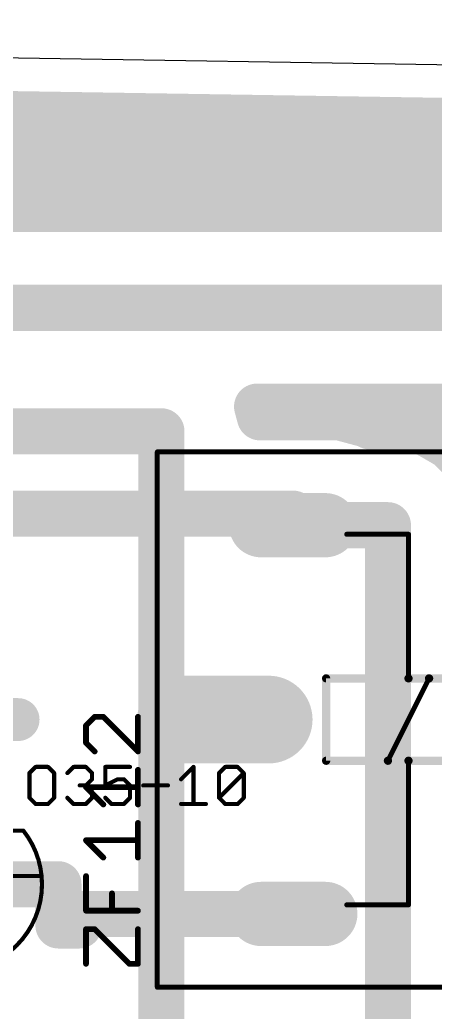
# Model space of a CAD drawing. Extents: x -14 to 150, y -1 to 89.
# Drawn here: x 62.94 to 75.75, y 58.29 to 88.89 of the extents above; entities that cross this region are included whole.
import ezdxf

# ---------------------------------------------------------------- set-up
doc = ezdxf.new("R2010")
doc.units = 0
for name, color, linetype in [('1', 22, 'CONTINUOUS'), ('16', 175, 'CONTINUOUS'), ('17', 82, 'CONTINUOUS'), ('18', 82, 'CONTINUOUS'), ('20', 7, 'CONTINUOUS'), ('21', 253, 'CONTINUOUS'), ('27', 253, 'CONTINUOUS'), ('51', 253, 'CONTINUOUS')]:
    doc.layers.add(name, color=color, linetype=linetype)

# ---------------------------------------------------------------- blocks, each defined once
blk = doc.blocks.new('LONGP100')
at = {"const_width": 1}
blk.add_lwpolyline([(-0.5, 0), (0.5, 0)], dxfattribs=at)
at = {"const_width": 0.5}
for points in [[(-0.5, 0.25, 1), (-0.5, -0.25)], [(0.5, -0.25, 1), (0.5, 0.25)]]:
    blk.add_lwpolyline(points, format="xyb", dxfattribs=at)
blk = doc.blocks.new('OCTAGONV')
at = {"const_width": 0.5}
blk.add_lwpolyline([(-0.25, -0.1036), (-0.25, 0.1036), (-0.1036, 0.25), (0.1036, 0.25), (0.25, 0.1036), (0.25, -0.1036), (0.1036, -0.25), (-0.1036, -0.25), (-0.25, -0.1036), (-0.25, 0.1036)], dxfattribs=at)

msp = doc.modelspace()

# ---------------------------------------------------------------- linework, layer by layer
at = {"layer": '1', "const_width": 1.4224}
for points in [[(55.88, 73.66), (71.374, 73.66)], [(71.374, 73.66), (71.374, 73.3044)], [(71.374, 61.3156), (64.77, 61.3156)], [(64.77, 61.3156), (64.77, 60.96)]]:
    msp.add_lwpolyline(points, dxfattribs=at)
at = {"layer": '1', "const_width": 0.7112}
for points in [[(71.7296, 73.66, 1), (71.0184, 73.66)], [(71.374, 73.3044, 1), (71.374, 74.0156)], [(71.0184, 73.3044, 1), (71.7296, 73.3044)], [(64.77, 61.6712, 1), (64.77, 60.96)], [(65.1256, 61.3156, 1), (64.4144, 61.3156)], [(71.374, 60.96, 1), (71.374, 61.6712)], [(64.4144, 60.96, 1), (65.1256, 60.96)]]:
    msp.add_lwpolyline(points, format="xyb", dxfattribs=at)
at = {"layer": '16', "const_width": 1.4224}
for points in [[(38.5616, 86.36), (107.315, 85.2835)], [(-6.985, 85.344), (103.4535, 85.344)], [(-6.985, 83.9216), (107.315, 83.9216)], [(100.7313, 83.058), (33.8887, 83.058)], [(34.29, 80.01), (100.33, 80.01)], [(70.3498, 76.6318), (70.2613, 76.962)], [(70.2613, 76.962), (97.282, 76.962)], [(70.3022, 76.8096), (97.282, 76.8096)], [(72.8027, 76.6318), (70.3498, 76.6318)], [(73.6489, 76.405), (72.8027, 76.6318)], [(39.37, 76.2), (67.31, 76.2)], [(67.31, 76.2), (67.31, 67.31)], [(73.7401, 76.3524), (73.6489, 76.405)], [(74.6963, 76.3524), (73.7401, 76.3524)], [(75.4715, 76.1447), (74.6963, 76.3524)], [(76.1665, 75.7434), (75.4715, 76.1447)], [(76.734, 75.1759), (76.1665, 75.7434)], [(71.374, 73.3044), (74.295, 73.3044)], [(74.295, 73.3044), (74.295, 54.61)], [(69.2658, 67.31), (67.31, 67.31)], [(67.31, 67.31), (67.31, 48.26)], [(64.135, 62.23), (62.23, 62.23)], [(64.135, 60.96), (64.135, 62.23)], [(64.77, 60.96), (64.135, 60.96)]]:
    msp.add_lwpolyline(points, dxfattribs=at)
at = {"layer": '16', "const_width": 0.7112}
for points in [[(70.2613, 77.3176, 1), (70.2613, 76.6064)], [(70.6048, 77.054, 1), (69.9179, 76.87)], [(70.3022, 77.1652, 1), (70.3022, 76.454)], [(70.3498, 76.9874, 1), (70.3498, 76.2762)], [(72.8947, 76.9753, 1), (72.7106, 76.2883)], [(72.8027, 76.2762, 1), (72.8027, 76.9874)], [(67.6656, 76.2, 1), (66.9544, 76.2)], [(67.31, 75.8444, 1), (67.31, 76.5556)], [(70.0063, 76.5398, 1), (70.6933, 76.7238)], [(73.8267, 76.713, 1), (73.4711, 76.0971)], [(73.7401, 76.708, 1), (73.7401, 75.9968)], [(73.5569, 76.0616, 1), (73.741, 76.7485)], [(73.5623, 76.0444, 1), (73.9179, 76.6604)], [(74.7883, 76.6959, 1), (74.6042, 76.0089)], [(74.6963, 75.9968, 1), (74.6963, 76.708)], [(75.6493, 76.4526, 1), (75.2937, 75.8367)], [(75.3794, 75.8012, 1), (75.5635, 76.4882)], [(76.418, 75.9949, 1), (75.9151, 75.492)], [(75.9887, 75.4354, 1), (76.3443, 76.0514)], [(71.374, 73.66, 1), (71.374, 72.9488)], [(74.6506, 73.3044, 1), (73.9394, 73.3044)], [(74.295, 72.9488, 1), (74.295, 73.66)], [(67.31, 67.6656, 1), (67.31, 66.9544)], [(67.6656, 67.31, 1), (66.9544, 67.31)], [(69.2658, 66.9544, 1), (69.2658, 67.6656)], [(66.9544, 67.31, 1), (67.6656, 67.31)], [(64.4906, 62.23, 1), (63.7794, 62.23)], [(64.135, 61.8744, 1), (64.135, 62.5856)], [(64.135, 61.3156, 1), (64.135, 60.6044)], [(64.77, 60.6044, 1), (64.77, 61.3156)], [(63.7794, 60.96, 1), (64.4906, 60.96)]]:
    msp.add_lwpolyline(points, format="xyb", dxfattribs=at)
at = {"layer": '20'}
msp.add_line((149.53, 86.35), (-12.7, 88.89), dxfattribs=at)
at = {"layer": '21'}
for points, const_width in [([(87.757, 75.565), (67.183, 75.565)], 0.1524), ([(67.183, 59.055), (67.183, 75.565)], 0.1524), ([(73.025, 73.025), (74.93, 73.025)], 0.1524), ([(74.93, 68.58), (74.93, 73.025)], 0.1524), ([(72.39, 68.58), (72.39, 66.04)], 0.254), ([(74.93, 68.58), (72.39, 68.58)], 0.254), ([(74.295, 66.04), (75.565, 68.58)], 0.1524), ([(75.565, 68.58), (74.93, 68.58)], 0.254), ([(77.47, 68.58), (75.565, 68.58)], 0.254), ([(72.39, 66.04), (74.295, 66.04)], 0.254), ([(74.295, 66.04), (74.93, 66.04)], 0.254), ([(74.93, 66.04), (77.47, 66.04)], 0.254), ([(74.93, 61.595), (74.93, 66.04)], 0.1524), ([(63.0545, 63.881), (58.8655, 63.881)], 0.127), ([(63.6149, 62.484), (63.2137, 62.484)], 0.127), ([(74.93, 61.595), (73.025, 61.595)], 0.1524), ([(67.183, 59.055), (87.757, 59.055)], 0.1524)]:
    msp.add_lwpolyline(points, dxfattribs=dict(at, const_width=const_width))
for points, const_width in [([(67.183, 75.6031, 1), (67.183, 75.5269)], 0.0762), ([(67.2211, 75.565, 1), (67.1449, 75.565)], 0.0762), ([(73.025, 73.0631, 1), (73.025, 72.9869)], 0.0762), ([(74.9681, 73.025, 1), (74.8919, 73.025)], 0.0762), ([(74.93, 72.9869, 1), (74.93, 73.0631)], 0.0762), ([(72.4535, 68.58, 1), (72.3265, 68.58)], 0.127), ([(72.39, 68.6435, 1), (72.39, 68.5165)], 0.127), ([(74.93, 68.6435, 1), (74.93, 68.5165)], 0.127), ([(74.8919, 68.58, 1), (74.9681, 68.58)], 0.0762), ([(74.93, 68.5165, 1), (74.93, 68.6435)], 0.127), ([(75.565, 68.6435, 1), (75.565, 68.5165)], 0.127), ([(75.5991, 68.563, 1), (75.5309, 68.597)], 0.0762), ([(75.565, 68.5165, 1), (75.565, 68.6435)], 0.127), ([(72.39, 66.1035, 1), (72.39, 65.9765)], 0.127), ([(74.295, 66.1035, 1), (74.295, 65.9765)], 0.127), ([(74.295, 65.9765, 1), (74.295, 66.1035)], 0.127), ([(74.93, 66.1035, 1), (74.93, 65.9765)], 0.127), ([(74.9681, 66.04, 1), (74.8919, 66.04)], 0.0762), ([(74.93, 65.9765, 1), (74.93, 66.1035)], 0.127), ([(72.3265, 66.04, 1), (72.4535, 66.04)], 0.127), ([(74.2609, 66.057, 1), (74.3291, 66.023)], 0.0762), ([(63.6149, 62.484, 0.144), (63.0546, 63.881)], 0.127), ([(63.0795, 63.9007, 1), (63.0297, 63.8613)], 0.0635), ([(63.0545, 63.8492, 1), (63.0545, 63.9128)], 0.0635), ([(61.7463, 59.6815, 0.3557), (63.6149, 62.484)], 0.127), ([(63.2137, 62.5158, 1), (63.2137, 62.4522)], 0.0635), ([(63.6465, 62.487, 1), (63.5833, 62.481)], 0.0635), ([(63.5833, 62.481, 1), (63.6465, 62.487)], 0.0635), ([(63.6149, 62.4522, 1), (63.6149, 62.5158)], 0.0635), ([(73.025, 61.6331, 1), (73.025, 61.5569)], 0.0762), ([(74.8919, 61.595, 1), (74.9681, 61.595)], 0.0762), ([(74.93, 61.5569, 1), (74.93, 61.6331)], 0.0762), ([(67.183, 59.0931, 1), (67.183, 59.0169)], 0.0762), ([(67.1449, 59.055, 1), (67.2211, 59.055)], 0.0762)]:
    msp.add_lwpolyline(points, format="xyb", dxfattribs=dict(at, const_width=const_width))
at = {"layer": '27'}
for points, const_width in [([(65.2515, 67.3952), (64.9845, 67.1283)], 0.1778), ([(65.5184, 67.3952), (65.2515, 67.3952)], 0.1778), ([(66.5861, 66.3275), (65.5184, 67.3952)], 0.1778), ([(66.5861, 67.3952), (66.5861, 66.3275)], 0.1778), ([(64.9845, 67.1283), (64.9845, 66.5945)], 0.1778), ([(64.9845, 66.5945), (65.2515, 66.3275)], 0.1778), ([(63.4309, 65.8505), (63.2403, 65.6598)], 0.127), ([(63.8123, 65.8505), (63.4309, 65.8505)], 0.127), ([(64.0029, 65.6598), (63.8123, 65.8505)], 0.127), ([(64.4097, 65.6598), (64.6003, 65.8505)], 0.127), ([(64.6003, 65.8505), (64.9817, 65.8505)], 0.127), ([(64.9817, 65.8505), (65.1723, 65.6598)], 0.127), ([(66.3417, 65.8505), (65.5791, 65.8505)], 0.127), ([(65.5791, 65.8505), (65.5791, 65.2785)], 0.127), ([(66.5861, 64.6904), (66.5861, 65.7581)], 0.1778), ([(67.9179, 65.4691), (68.2992, 65.8505)], 0.127), ([(68.2992, 65.8505), (68.2992, 64.7065)], 0.127), ([(69.0873, 65.6598), (69.2779, 65.8505)], 0.127), ([(69.2779, 65.8505), (69.6593, 65.8505)], 0.127), ([(69.6593, 65.8505), (69.8499, 65.6598)], 0.127), ([(63.2403, 65.6598), (63.2403, 64.8972)], 0.127), ([(64.0029, 64.8972), (64.0029, 65.6598)], 0.127), ([(65.1723, 65.4691), (64.9817, 65.2785)], 0.127), ([(65.1723, 65.6598), (65.1723, 65.4691)], 0.127), ([(65.5791, 65.2785), (65.9604, 65.4691)], 0.127), ([(65.9604, 65.4691), (66.1511, 65.4691)], 0.127), ([(66.1511, 65.4691), (66.3417, 65.2785)], 0.127), ([(69.0873, 64.8972), (69.0873, 65.6598)], 0.127), ([(69.0873, 64.8972), (69.8499, 65.6598)], 0.127), ([(69.8499, 65.6598), (69.8499, 64.8972)], 0.127), ([(64.9817, 65.2785), (64.791, 65.2785)], 0.127), ([(65.5184, 64.6904), (64.9845, 65.2242)], 0.1778), ([(64.9845, 65.2242), (66.5861, 65.2242)], 0.1778), ([(64.9817, 65.2785), (65.1723, 65.0878)], 0.127), ([(66.3417, 65.2785), (66.3417, 64.8972)], 0.127), ([(66.7485, 65.2785), (67.5111, 65.2785)], 0.127), ([(63.2403, 64.8972), (63.4309, 64.7065)], 0.127), ([(63.8123, 64.7065), (64.0029, 64.8972)], 0.127), ([(64.6003, 64.7065), (64.4097, 64.8972)], 0.127), ([(65.1723, 64.8972), (64.9817, 64.7065)], 0.127), ([(65.1723, 65.0878), (65.1723, 64.8972)], 0.127), ([(65.7697, 64.7065), (65.5791, 64.8972)], 0.127), ([(66.3417, 64.8972), (66.1511, 64.7065)], 0.127), ([(69.2779, 64.7065), (69.0873, 64.8972)], 0.127), ([(69.8499, 64.8972), (69.6593, 64.7065)], 0.127), ([(63.4309, 64.7065), (63.8123, 64.7065)], 0.127), ([(64.9817, 64.7065), (64.6003, 64.7065)], 0.127), ([(66.1511, 64.7065), (65.7697, 64.7065)], 0.127), ([(67.9179, 64.7065), (68.6805, 64.7065)], 0.127), ([(69.6593, 64.7065), (69.2779, 64.7065)], 0.127), ([(66.5861, 63.0532), (66.5861, 64.1209)], 0.1778), ([(65.5184, 63.0532), (64.9845, 63.5871)], 0.1778), ([(64.9845, 63.5871), (66.5861, 63.5871)], 0.1778), ([(64.9845, 61.4161), (64.9845, 62.4838)], 0.1778), ([(65.7853, 61.4161), (65.7853, 61.9499)], 0.1778), ([(66.5861, 61.4161), (64.9845, 61.4161)], 0.1778), ([(64.9845, 59.7789), (64.9845, 60.8466)], 0.1778), ([(64.9845, 60.8466), (65.2515, 60.8466)], 0.1778), ([(65.2515, 60.8466), (66.3192, 59.7789)], 0.1778), ([(66.5861, 59.7789), (66.5861, 60.8466)], 0.1778), ([(66.3192, 59.7789), (66.5861, 59.7789)], 0.1778)]:
    msp.add_lwpolyline(points, dxfattribs=dict(at, const_width=const_width))
for points, const_width in [([(65.2515, 67.4397, 1), (65.2515, 67.3508)], 0.0889), ([(65.2829, 67.3638, 1), (65.22, 67.4267)], 0.0889), ([(65.5498, 67.4267, 1), (65.487, 67.3638)], 0.0889), ([(65.5184, 67.3508, 1), (65.5184, 67.4397)], 0.0889), ([(66.6305, 67.3952, 1), (66.5417, 67.3952)], 0.0889), ([(65.029, 67.1283, 1), (64.9401, 67.1283)], 0.0889), ([(64.9531, 67.1597, 1), (65.016, 67.0969)], 0.0889), ([(65.016, 66.6259, 1), (64.9531, 66.563)], 0.0889), ([(64.9401, 66.5945, 1), (65.029, 66.5945)], 0.0889), ([(65.22, 66.2961, 1), (65.2829, 66.359)], 0.0889), ([(66.5417, 66.3275, 1), (66.6305, 66.3275)], 0.0889), ([(66.5547, 66.2961, 1), (66.6175, 66.359)], 0.0889), ([(63.4309, 65.8822, 1), (63.4309, 65.8187)], 0.0635), ([(63.4534, 65.828, 1), (63.4085, 65.8729)], 0.0635), ([(63.8347, 65.8729, 1), (63.7898, 65.828)], 0.0635), ([(63.8123, 65.8187, 1), (63.8123, 65.8822)], 0.0635), ([(64.6003, 65.8822, 1), (64.6003, 65.8187)], 0.0635), ([(64.6228, 65.828, 1), (64.5779, 65.8729)], 0.0635), ([(65.0041, 65.8729, 1), (64.9592, 65.828)], 0.0635), ([(64.9817, 65.8187, 1), (64.9817, 65.8822)], 0.0635), ([(65.6108, 65.8505, 1), (65.5473, 65.8505)], 0.0635), ([(65.5791, 65.8822, 1), (65.5791, 65.8187)], 0.0635), ([(66.3417, 65.8187, 1), (66.3417, 65.8822)], 0.0635), ([(66.6305, 65.7581, 1), (66.5417, 65.7581)], 0.0889), ([(68.3309, 65.8505, 1), (68.2674, 65.8505)], 0.0635), ([(68.3216, 65.828, 1), (68.2767, 65.8729)], 0.0635), ([(69.2779, 65.8822, 1), (69.2779, 65.8187)], 0.0635), ([(69.3004, 65.828, 1), (69.2555, 65.8729)], 0.0635), ([(69.6817, 65.8729, 1), (69.6368, 65.828)], 0.0635), ([(69.6593, 65.8187, 1), (69.6593, 65.8822)], 0.0635), ([(63.272, 65.6598, 1), (63.2085, 65.6598)], 0.0635), ([(63.2178, 65.6823, 1), (63.2627, 65.6374)], 0.0635), ([(64.0347, 65.6598, 1), (63.9712, 65.6598)], 0.0635), ([(63.9805, 65.6374, 1), (64.0254, 65.6823)], 0.0635), ([(64.3872, 65.6823, 1), (64.4321, 65.6374)], 0.0635), ([(65.2041, 65.6598, 1), (65.1406, 65.6598)], 0.0635), ([(65.1406, 65.4691, 1), (65.2041, 65.4691)], 0.0635), ([(65.1499, 65.6374, 1), (65.1948, 65.6823)], 0.0635), ([(65.1948, 65.4467, 1), (65.1499, 65.4916)], 0.0635), ([(65.9604, 65.5009, 1), (65.9604, 65.4374)], 0.0635), ([(65.9746, 65.4408, 1), (65.9462, 65.4975)], 0.0635), ([(66.1735, 65.4916, 1), (66.1286, 65.4467)], 0.0635), ([(66.1511, 65.4374, 1), (66.1511, 65.5009)], 0.0635), ([(67.8954, 65.4916, 1), (67.9403, 65.4467)], 0.0635), ([(69.119, 65.6598, 1), (69.0555, 65.6598)], 0.0635), ([(69.0648, 65.6823, 1), (69.1097, 65.6374)], 0.0635), ([(69.8817, 65.6598, 1), (69.8182, 65.6598)], 0.0635), ([(69.8724, 65.6374, 1), (69.8275, 65.6823)], 0.0635), ([(69.8275, 65.6374, 1), (69.8724, 65.6823)], 0.0635), ([(64.791, 65.3102, 1), (64.791, 65.2467)], 0.0635), ([(65.016, 65.2557, 1), (64.9531, 65.1928)], 0.0889), ([(64.9845, 65.2687, 1), (64.9845, 65.1798)], 0.0889), ([(65.0041, 65.3009, 1), (64.9592, 65.256)], 0.0635), ([(64.9592, 65.3009, 1), (65.0041, 65.256)], 0.0635), ([(64.9817, 65.2467, 1), (64.9817, 65.3102)], 0.0635), ([(65.5649, 65.3069, 1), (65.5933, 65.2501)], 0.0635), ([(65.5473, 65.2785, 1), (65.6108, 65.2785)], 0.0635), ([(66.3735, 65.2785, 1), (66.31, 65.2785)], 0.0635), ([(66.3193, 65.256, 1), (66.3642, 65.3009)], 0.0635), ([(66.5861, 65.1798, 1), (66.5861, 65.2687)], 0.0889), ([(66.7485, 65.3102, 1), (66.7485, 65.2467)], 0.0635), ([(67.5111, 65.2467, 1), (67.5111, 65.3102)], 0.0635), ([(63.2085, 64.8972, 1), (63.272, 64.8972)], 0.0635), ([(63.2627, 64.9196, 1), (63.2178, 64.8747)], 0.0635), ([(63.9712, 64.8972, 1), (64.0347, 64.8972)], 0.0635), ([(64.0254, 64.8747, 1), (63.9805, 64.9196)], 0.0635), ([(64.4321, 64.9196, 1), (64.3872, 64.8747)], 0.0635), ([(65.2041, 65.0878, 1), (65.1406, 65.0878)], 0.0635), ([(65.1406, 64.8972, 1), (65.2041, 64.8972)], 0.0635), ([(65.1499, 65.0654, 1), (65.1948, 65.1103)], 0.0635), ([(65.1948, 64.8747, 1), (65.1499, 64.9196)], 0.0635), ([(65.6015, 64.9196, 1), (65.5566, 64.8747)], 0.0635), ([(66.31, 64.8972, 1), (66.3735, 64.8972)], 0.0635), ([(66.3642, 64.8747, 1), (66.3193, 64.9196)], 0.0635), ([(69.0555, 64.8972, 1), (69.119, 64.8972)], 0.0635), ([(69.1097, 64.9196, 1), (69.0648, 64.8747)], 0.0635), ([(69.0648, 64.9196, 1), (69.1097, 64.8747)], 0.0635), ([(69.8182, 64.8972, 1), (69.8817, 64.8972)], 0.0635), ([(69.8724, 64.8747, 1), (69.8275, 64.9196)], 0.0635), ([(63.4309, 64.7383, 1), (63.4309, 64.6748)], 0.0635), ([(63.4085, 64.684, 1), (63.4534, 64.729)], 0.0635), ([(63.7898, 64.729, 1), (63.8347, 64.684)], 0.0635), ([(63.8123, 64.6748, 1), (63.8123, 64.7383)], 0.0635), ([(64.6003, 64.7383, 1), (64.6003, 64.6748)], 0.0635), ([(64.5779, 64.684, 1), (64.6228, 64.729)], 0.0635), ([(64.9592, 64.729, 1), (65.0041, 64.684)], 0.0635), ([(64.9817, 64.6748, 1), (64.9817, 64.7383)], 0.0635), ([(65.487, 64.6589, 1), (65.5498, 64.7218)], 0.0889), ([(65.7697, 64.7383, 1), (65.7697, 64.6748)], 0.0635), ([(65.7473, 64.684, 1), (65.7922, 64.729)], 0.0635), ([(66.1286, 64.729, 1), (66.1735, 64.684)], 0.0635), ([(66.1511, 64.6748, 1), (66.1511, 64.7383)], 0.0635), ([(66.5417, 64.6904, 1), (66.6305, 64.6904)], 0.0889), ([(67.9179, 64.7383, 1), (67.9179, 64.6748)], 0.0635), ([(68.2674, 64.7065, 1), (68.3309, 64.7065)], 0.0635), ([(68.6805, 64.6748, 1), (68.6805, 64.7383)], 0.0635), ([(69.2779, 64.7383, 1), (69.2779, 64.6748)], 0.0635), ([(69.2555, 64.684, 1), (69.3004, 64.729)], 0.0635), ([(69.6368, 64.729, 1), (69.6817, 64.684)], 0.0635), ([(69.6593, 64.6748, 1), (69.6593, 64.7383)], 0.0635), ([(66.6305, 64.1209, 1), (66.5417, 64.1209)], 0.0889), ([(65.016, 63.6185, 1), (64.9531, 63.5556)], 0.0889), ([(64.9845, 63.6315, 1), (64.9845, 63.5426)], 0.0889), ([(66.5861, 63.5426, 1), (66.5861, 63.6315)], 0.0889), ([(65.487, 63.0218, 1), (65.5498, 63.0846)], 0.0889), ([(66.5417, 63.0532, 1), (66.6305, 63.0532)], 0.0889), ([(65.029, 62.4838, 1), (64.9401, 62.4838)], 0.0889), ([(65.8298, 61.9499, 1), (65.7409, 61.9499)], 0.0889), ([(64.9845, 61.4605, 1), (64.9845, 61.3716)], 0.0889), ([(64.9401, 61.4161, 1), (65.029, 61.4161)], 0.0889), ([(65.7409, 61.4161, 1), (65.8298, 61.4161)], 0.0889), ([(66.5861, 61.3716, 1), (66.5861, 61.4605)], 0.0889), ([(64.9845, 60.8911, 1), (64.9845, 60.8022)], 0.0889), ([(65.029, 60.8466, 1), (64.9401, 60.8466)], 0.0889), ([(65.2829, 60.878, 1), (65.22, 60.8152)], 0.0889), ([(65.2515, 60.8022, 1), (65.2515, 60.8911)], 0.0889), ([(66.6305, 60.8466, 1), (66.5417, 60.8466)], 0.0889), ([(64.9401, 59.7789, 1), (65.029, 59.7789)], 0.0889), ([(66.3192, 59.8233, 1), (66.3192, 59.7345)], 0.0889), ([(66.2877, 59.7475, 1), (66.3506, 59.8103)], 0.0889), ([(66.5417, 59.7789, 1), (66.6305, 59.7789)], 0.0889), ([(66.5861, 59.7345, 1), (66.5861, 59.8233)], 0.0889)]:
    msp.add_lwpolyline(points, format="xyb", dxfattribs=dict(at, const_width=const_width))
at = {"layer": '51', "const_width": 0.127}
msp.add_lwpolyline([(63.2137, 62.484), (61.2463, 62.484)], dxfattribs=at)
at = {"layer": '51', "const_width": 0.0635}
msp.add_lwpolyline([(63.2137, 62.4522, 1), (63.2137, 62.5158)], format="xyb", dxfattribs=at)

# ---------------------------------------------------------------- block references
at = {"layer": '17'}
for p, xscale, yscale in [((71.374, 73.3044), 1.9812, 1.9812), ((71.374, 73.3044), 1.9812, 1.9812), ((69.2658, 67.31), 2.7051, 2.7051), ((69.2658, 67.31), 2.7051, 2.7051), ((62.23, 67.31), 1.3208, 1.3208), ((62.23, 67.31), 1.3208, 1.3208), ((71.374, 61.3156), 1.9812, 1.9812), ((71.374, 61.3156), 1.9812, 1.9812)]:
    msp.add_blockref('LONGP100', p, dxfattribs=dict(at, xscale=xscale, yscale=yscale))
at = {"layer": '18', "xscale": 1.2064, "yscale": 1.2064}
msp.add_blockref('OCTAGONV', (64.77, 60.96), dxfattribs=at)
msp.add_blockref('OCTAGONV', (64.77, 60.96), dxfattribs=at)

doc.saveas('drawing.dxf')
